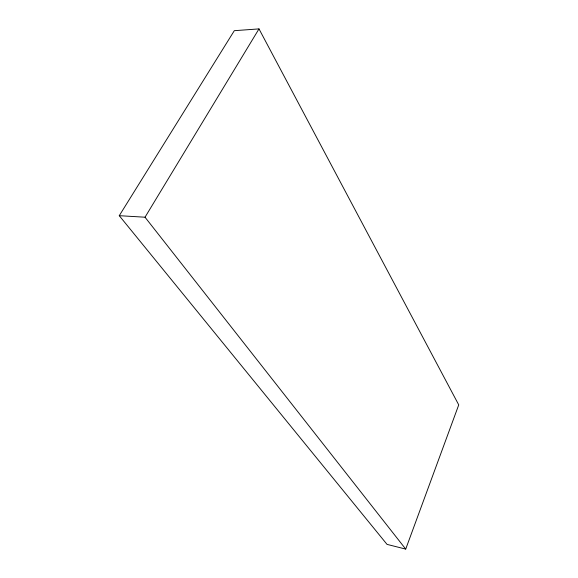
<?xml version="1.0" encoding="UTF-8"?>
<svg xmlns="http://www.w3.org/2000/svg" width="578" height="578" viewBox="0 0 578 578"><rect width="100%" height="100%" fill="white"/><g stroke="black" fill="none" stroke-linecap="round" stroke-linejoin="round"><path stroke-width="0.87" d="M405.72 549.1L458.737 404.882L258.995 28.9L234.314 30.685L119.263 215.688L387.022 544.375L405.72 549.1L145.02 217.212L119.263 215.688M145.02 217.212L258.995 28.9"/></g></svg>
